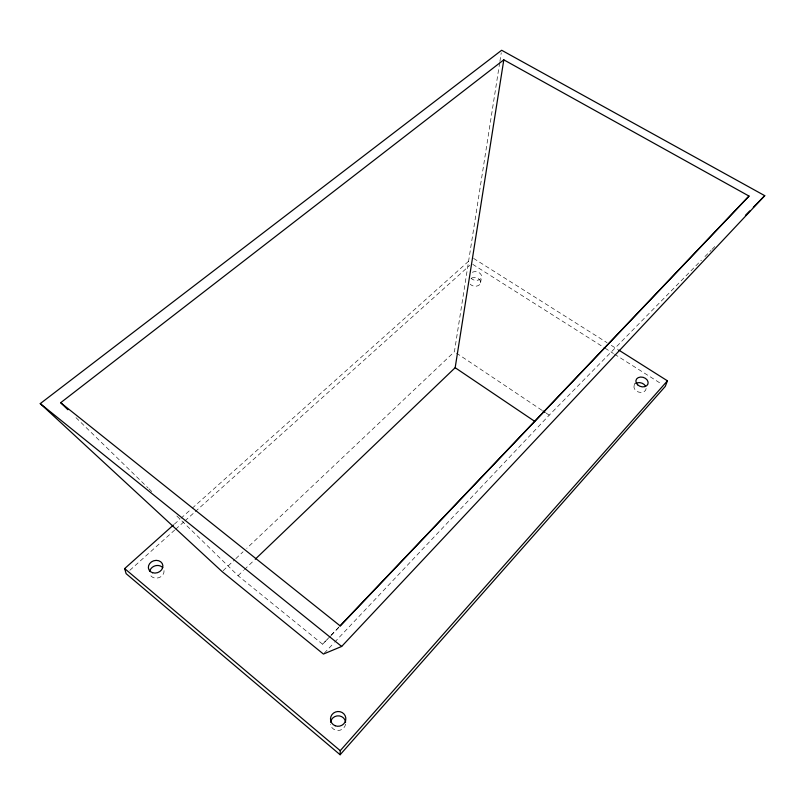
<?xml version="1.0" encoding="UTF-8"?>
<svg xmlns="http://www.w3.org/2000/svg" width="805" height="805" viewBox="0 0 805 805"><rect width="100%" height="100%" fill="white"/><g stroke="black" fill="none" stroke-linecap="round" stroke-linejoin="round"><path stroke-width="0.6" stroke-dasharray="4.03 3.02" d="M499.704 62.659L454.412 351.735L246.722 548.326M499.895 61.422L501.263 52.738M480.565 282.917L481.491 277.041M634.179 385.374L634.954 383.15M324.284 653.157L333.763 643.125M334.628 642.209L549.221 415.149L701.407 260.176M176.818 515.985L238.049 575.696L322.584 644.211L330.372 636.031M331.237 635.115L339.026 626.924M322.584 644.211L330.151 636.383M330.996 635.517L339.398 626.813M704.928 256.594L711.087 250.315M711.972 249.419L715.484 245.837M238.049 575.696L243.472 570.493M244.378 569.628L254.33 560.089M223.035 570.745L234.879 559.535M235.785 558.67L243.08 551.777M129.846 570.302L174.675 530.092M175.611 529.247L184.023 521.71M184.949 520.875L194.297 512.493M195.223 511.658L469.808 265.328M174.353 524.176L179.988 519.155M180.924 518.309L191.238 509.092M192.174 508.257L470.663 259.411M473.602 258.405L607.061 342.689M611.297 345.365L617.656 349.38M472.736 264.322L603.931 347.468M604.988 348.142L613.45 353.506M614.517 354.18L662.123 384.357M456.495 353.123L541.926 410.278M546.102 413.066L549.221 415.149M75.982 417.634L148.009 487.88M148.915 488.766L152.517 492.278M472.314 272.271A5.846 4.327 8.3 0 1 480.444 273.76A5.846 4.327 8.3 0 1 479.156 279.748A5.846 4.327 8.3 0 1 471.026 278.258M646.143 388.423A6.239 4.77 18.1 0 1 638.295 391.965A6.239 4.77 18.1 0 1 634.833 384.307M345.617 724.037A7.637 7.346 -13.4 0 1 330.503 724.128M164.029 570.584A7.326 6.219 -18 0 1 158.444 577.809A7.326 6.219 -18 0 1 150.062 574.539M471.438 278.158A5.816 4.317 8.3 0 1 479.528 279.637A5.816 4.317 8.3 0 1 478.24 285.614A5.816 4.317 8.3 0 1 470.16 284.125"/><path stroke-width="1.21" d="M173.417 525.021L124.664 568.582L126.113 573.653L340.123 754.748L340.243 750.673L667.436 380.815L618.713 350.044M255.235 559.223L455.167 367.704L503.809 59.832L749.032 196.078L340.243 625.948L60.677 402.711L503.809 59.832M667.436 380.815L665.302 386.36L340.123 754.748M341.662 646.455L764.75 195.675L501.646 50.252L40.25 403.617L222.13 571.61L323.429 654.063L341.662 646.455L40.25 403.617M339.891 626.018L749.032 196.078M745.4 215.378L749.797 210.9M753.309 207.318L764.75 195.675M542.973 410.973L545.055 412.361M455.167 367.704L534.621 421.287M124.664 568.582L340.243 750.673M60.677 402.711L67.882 409.735M635.839 383.452A6.239 4.77 18.1 0 1 645.399 385.887M330.533 722.206A7.637 7.346 -13.4 0 1 345.627 722.115M149.72 571.319A7.326 6.219 -18 0 1 155.244 565.784A7.326 6.219 -18 0 1 162.721 567.646M637.57 384.77A6.279 4.78 18 0 0 647.914 384.096A6.279 4.78 18 0 0 640.559 377.042A6.279 4.78 18 0 0 637.57 384.77M335.182 725.758A7.698 7.386 -12.5 0 0 345.788 717.859A7.698 7.386 -12.5 0 0 333.542 713.069A7.698 7.386 -12.5 0 0 335.182 725.758M152.598 572.737A7.376 6.249 -17.7 0 0 162.862 565.513A7.376 6.249 -17.7 0 0 151.39 561.93A7.376 6.249 -17.7 0 0 152.598 572.737"/></g></svg>
